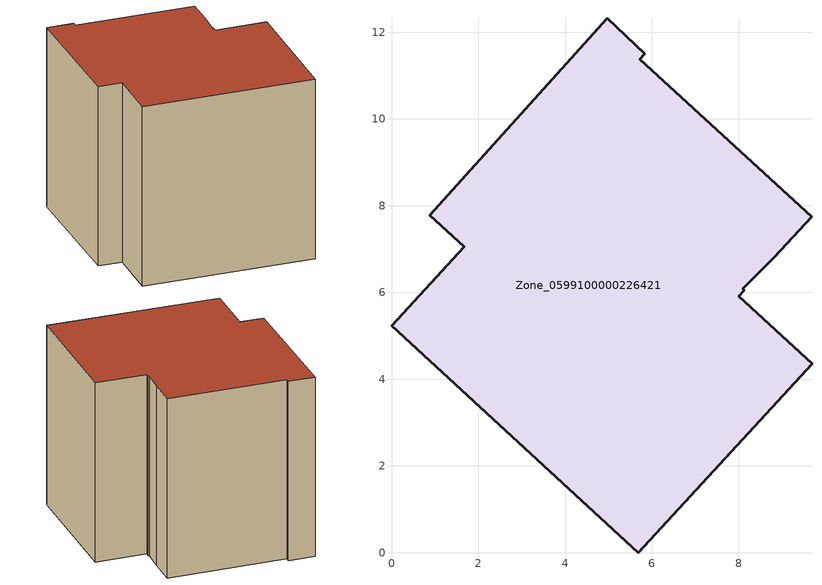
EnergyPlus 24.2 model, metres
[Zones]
Zone_0599100000226421
 floor ground (C_G): 0.88,7.78 4.97,12.32 5.84,11.51 5.72,11.38 9.68,7.75 8.82,6.81 8.09,6.09 8.13,6.05 8,5.92 9.69,4.36 5.69,0 0,5.24 1.67,7.05 z0
 wall outside (C_F): 5.69,0 9.69,4.36 8,5.92 8.13,6.05 8.09,6.09 8.82,6.81 9.68,7.75 5.72,11.38 5.84,11.51 4.97,12.32 0.88,7.78 1.67,7.05 0,5.24 5.69,0 z0:8.37
 roof outside (C_R): 4.97,12.32 0.88,7.78 1.67,7.05 0,5.24 5.69,0 9.69,4.36 8,5.92 8.13,6.05 8.09,6.09 8.82,6.81 9.68,7.75 5.72,11.38 5.84,11.51 z8.37
[BUILDING]
Pand.0599100000226421: North Axis=0; Terrain=City; Loads Convergence Tolerance Value=0.04; Temperature Convergence Tolerance Value=0.4; Solar Distribution=FullExterior; Maximum Number of Warmup Days=25; Minimum Number of Warmup Days=1
[Site:Location]
Rotterdam.The.Hague.AP_ZH_NLD Design_Conditions: Latitude=51.96; Longitude=4.45; Time Zone=1; Elevation=-4.5
[SITE:GROUNDTEMPERATURE:BUILDINGSURFACE]
18, 18, 18, 18, 18, 18, 18, 18, 18, 18, 18, 18
[MATERIAL] Thermal Absorptance=0.9; Solar Absorptance=0.7; Visible Absorptance=0.7
Name | Roughness | Thickness | Conductivity | Density | Specific Heat
G.TI.1975-1991 | MediumSmooth | 0.15 | 0.288461 | 540 | 1210
F.TI.1975-1991 | Rough | 0.3 | 0.230769 | 1920 | 840
R.TI.1975-1991 | MediumRough | 0.2 | 0.153846 | 1500 | 1000
[CONSTRUCTION]
C_G: G.TI.1975-1991
C_F: F.TI.1975-1991
C_R: R.TI.1975-1991
[ZONE]
Zone_0599100000226421: Type=1; Multiplier=1; Ceiling Height=Autocalculate; Volume=Autocalculate; Floor Area=autocalculate; Part of Total Floor Area=Yes
[ZONEINFILTRATION:DESIGNFLOWRATE]
Infil_Zone_0599100000226421: Zone or ZoneList or Space or SpaceList=Zone_0599100000226421; Schedule=AlwaysOn; Design Flow Rate Calculation Method=Flow/Area; Flow Rate per Floor Area=0.003; Constant Term Coefficient=1; Temperature Term Coefficient=0; Velocity Term Coefficient=0; Velocity Squared Term Coefficient=0
[HVACTEMPLATE:ZONE:IDEALLOADSAIRSYSTEM]
Zone_0599100000226421: Maximum Heating Supply Air Temperature=50; Minimum Cooling Supply Air Temperature=13; Maximum Heating Supply Air Humidity Ratio=0.0156; Minimum Cooling Supply Air Humidity Ratio=0.0077; Heating Limit=NoLimit; Cooling Limit=NoLimit; Dehumidification Control Type=ConstantSensibleHeatRatio; Cooling Sensible Heat Ratio=0.7; Dehumidification Setpoint=60; Humidification Control Type=None; Humidification Setpoint=30; Outdoor Air Method=None; Outdoor Air Flow Rate per Person=0.00944; Outdoor Air Flow Rate per Zone Floor Area=0; Outdoor Air Flow Rate per Zone=0; Demand Controlled Ventilation Type=None; Outdoor Air Economizer Type=NoEconomizer; Heat Recovery Type=None; Sensible Heat Recovery Effectiveness=0.7; Latent Heat Recovery Effectiveness=0.65
[ZONECONTROL:THERMOSTAT]
ThermostatControl_Zone_0599100000226421: Zone or ZoneList=Zone_0599100000226421; Control Type Schedule=DualSetpointControlType; Control 1=Thermostat_Zone_0599100000226421; Temperature Difference Between Cutout And Setpoint=0
[THERMOSTATSETPOINT:DUALSETPOINT]
Thermostat_Zone_0599100000226421: Heating Setpoint Temperature Schedule=HeatingSetpoint_Zone_0599100000226421; Cooling Setpoint Temperature Schedule=CoolingSetpoint_Zone_0599100000226421
[SCHEDULE:COMPACT]
HeatingSetpoint_Zone_0599100000226421: Through: 12/31, For: AllDays, Until: 24:00, 21
CoolingSetpoint_Zone_0599100000226421: Through: 12/31, For: AllDays, Until: 24:00, 24
DualSetpointControlType: Through: 12/31, For: AllDays, Until: 24:00, 4
AlwaysOn: Through: 12/31, For: AllDays, Until: 24:00, 1
